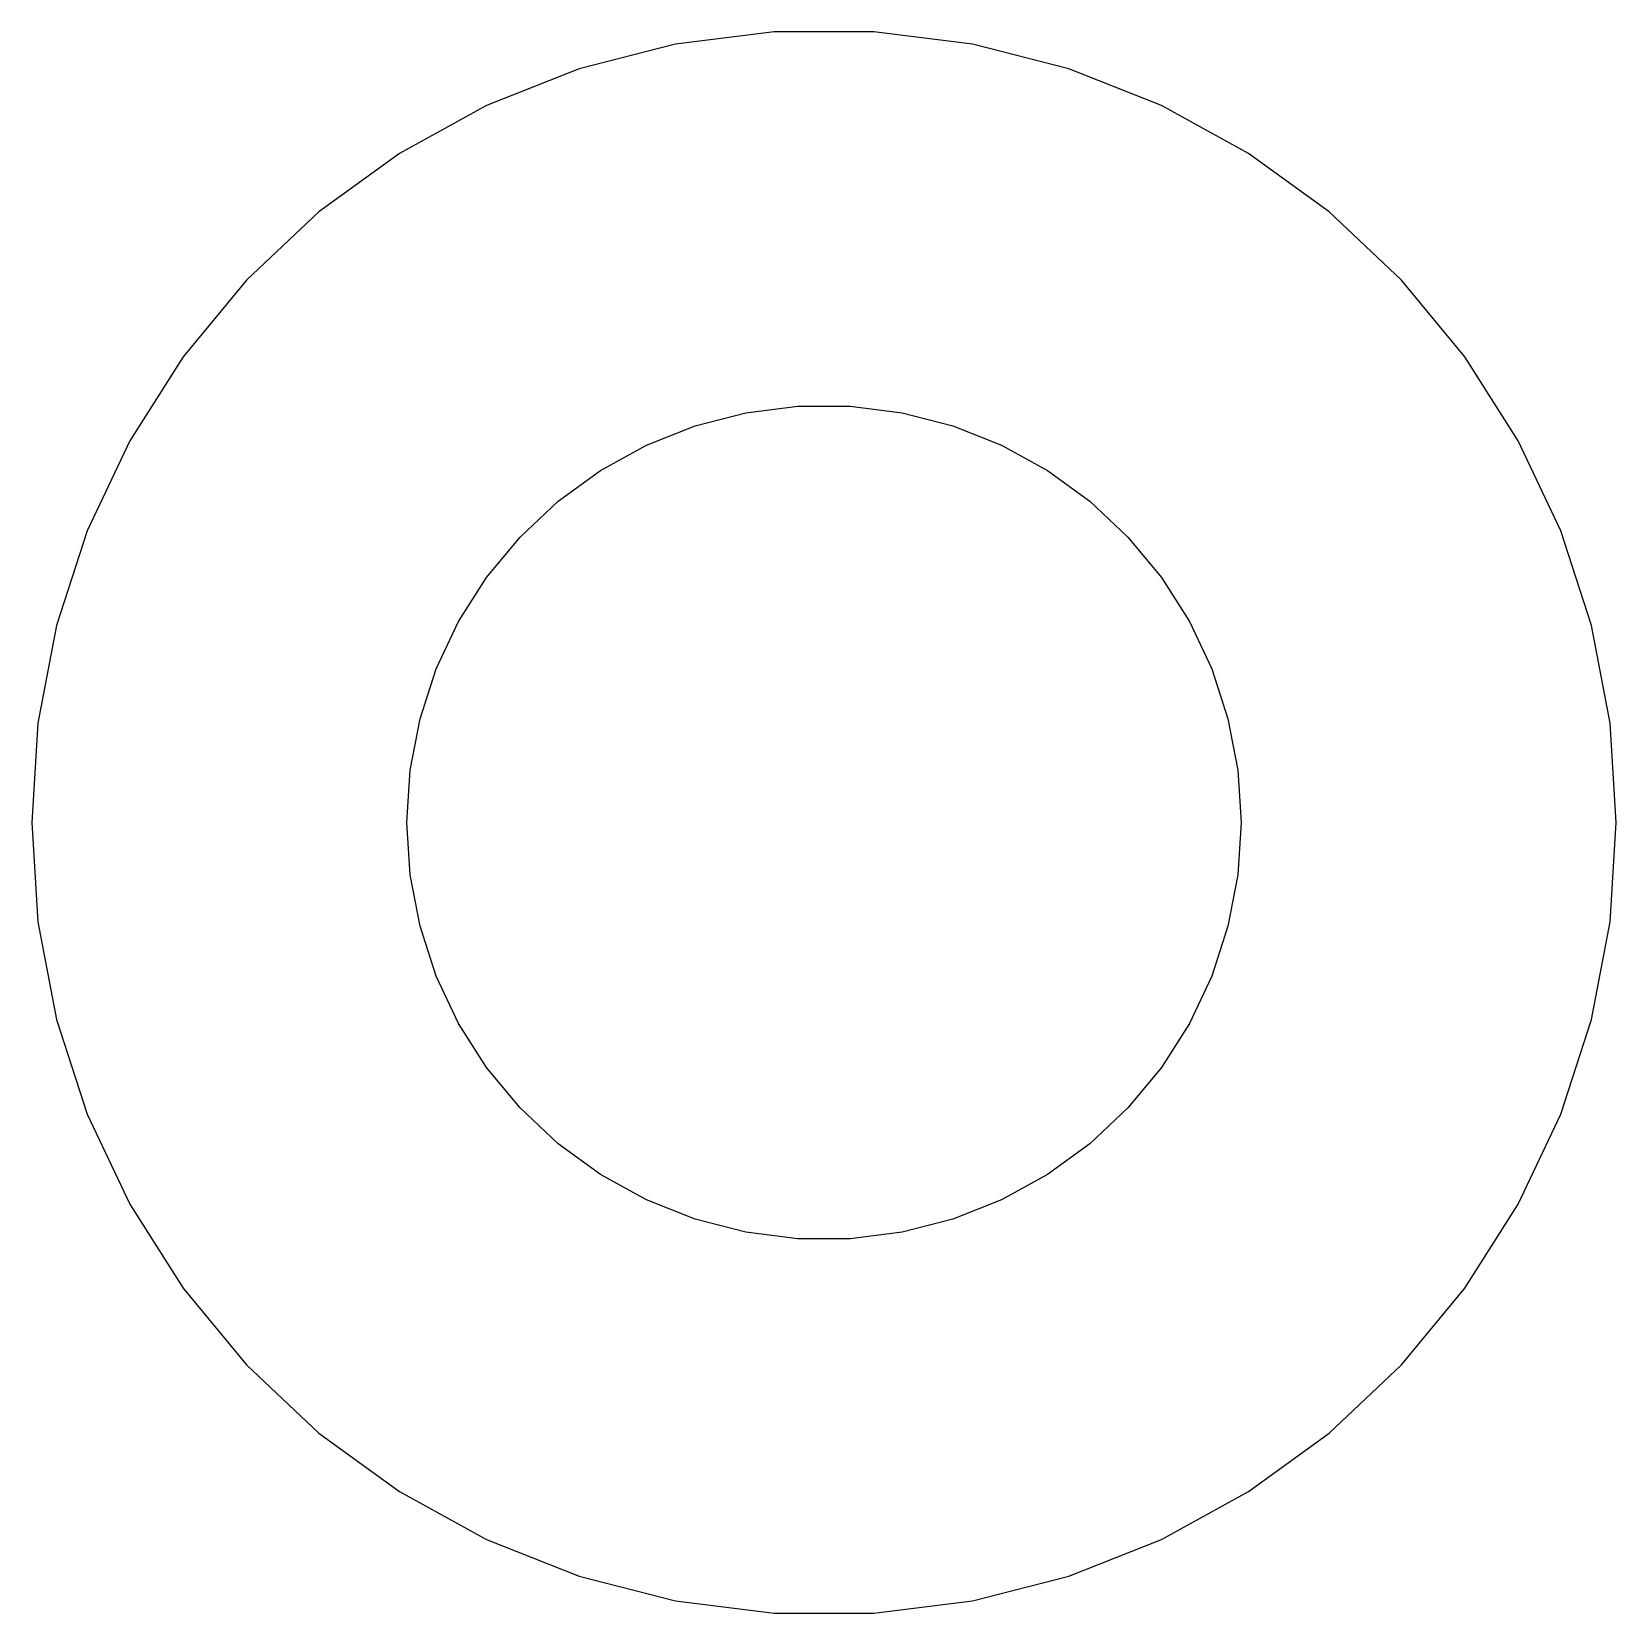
# Model space of a CAD drawing. Header units: metres. Extents: x -9.5 to 9.5, y -9.5 to 9.5.
import ezdxf

# ---------------------------------------------------------------- set-up
doc = ezdxf.new("R2010")
doc.units = ezdxf.units.M

msp = doc.modelspace()

# ---------------------------------------------------------------- linework, layer by layer
for p, q in [((-1.78012, 9.33173), (-2.93565, 9.03503)), ((-0.596497, 9.48125), (-1.78012, 9.33173)), ((0.596497, 9.48125), (-0.596497, 9.48125)), ((1.78012, 9.33173), (0.596497, 9.48125)), ((2.93565, 9.03503), (1.78012, 9.33173)), ((-2.93565, 9.03503), (-4.04489, 8.59586)), ((4.04489, 8.59586), (2.93565, 9.03503)), ((-4.04489, 8.59586), (-5.09035, 8.0211)), ((5.09035, 8.0211), (4.04489, 8.59586)), ((-5.09035, 8.0211), (-6.05553, 7.31987)), ((6.05553, 7.31987), (5.09035, 8.0211)), ((-6.05553, 7.31987), (-6.9252, 6.50319)), ((6.9252, 6.50319), (6.05553, 7.31987)), ((-6.9252, 6.50319), (-7.68565, 5.58395)), ((7.68565, 5.58395), (6.9252, 6.50319)), ((-7.68565, 5.58395), (-8.32491, 4.57664)), ((8.32491, 4.57664), (7.68565, 5.58395)), ((-0.936905, 4.91142), (-0.31395, 4.99013)), ((-0.31395, 4.99013), (0.31395, 4.99013)), ((0.31395, 4.99013), (0.936905, 4.91142)), ((-2.12889, 4.52412), (-1.54507, 4.75528)), ((-1.54507, 4.75528), (-0.936905, 4.91142)), ((0.936905, 4.91142), (1.54507, 4.75528)), ((1.54507, 4.75528), (2.12889, 4.52412)), ((-8.32491, 4.57664), (-8.83287, 3.49718)), ((8.83287, 3.49718), (8.32491, 4.57664)), ((-2.67912, 4.22163), (-2.12889, 4.52412)), ((2.12889, 4.52412), (2.67912, 4.22163)), ((-3.18712, 3.85255), (-2.67912, 4.22163)), ((2.67912, 4.22163), (3.18712, 3.85255)), ((-3.64484, 3.42273), (-3.18712, 3.85255)), ((3.18712, 3.85255), (3.64484, 3.42273)), ((-8.83287, 3.49718), (-9.20154, 2.36255)), ((-4.04507, 2.93892), (-3.64484, 3.42273)), ((3.64484, 3.42273), (4.04507, 2.93892)), ((9.20154, 2.36255), (8.83287, 3.49718)), ((-4.38153, 2.40877), (-4.04507, 2.93892)), ((4.04507, 2.93892), (4.38153, 2.40877)), ((-9.20154, 2.36255), (-9.42508, 1.19066)), ((-4.64888, 1.84062), (-4.38153, 2.40877)), ((4.38153, 2.40877), (4.64888, 1.84062)), ((9.42508, 1.19066), (9.20154, 2.36255)), ((-4.84291, 1.24344), (-4.64888, 1.84062)), ((4.64888, 1.84062), (4.84291, 1.24344)), ((-9.42508, 1.19066), (-9.5, 0)), ((-4.96057, 0.626663), (-4.84291, 1.24344)), ((4.84291, 1.24344), (4.96057, 0.626663)), ((9.5, 0), (9.42508, 1.19066)), ((-5, 0), (-4.96057, 0.626663)), ((4.96057, 0.626663), (5, 0)), ((-9.5, 0), (-9.42508, -1.19066)), ((-4.96057, -0.626663), (-5, 0)), ((5, 0), (4.96057, -0.626663)), ((9.42508, -1.19066), (9.5, 0)), ((-4.84291, -1.24344), (-4.96057, -0.626663)), ((4.96057, -0.626663), (4.84291, -1.24344)), ((-9.42508, -1.19066), (-9.20154, -2.36255)), ((-4.64888, -1.84062), (-4.84291, -1.24344)), ((4.84291, -1.24344), (4.64888, -1.84062)), ((9.20154, -2.36255), (9.42508, -1.19066)), ((-4.38153, -2.40877), (-4.64888, -1.84062)), ((4.64888, -1.84062), (4.38153, -2.40877)), ((-9.20154, -2.36255), (-8.83287, -3.49718)), ((-4.04507, -2.93892), (-4.38153, -2.40877)), ((4.38153, -2.40877), (4.04507, -2.93892)), ((8.83287, -3.49718), (9.20154, -2.36255)), ((-3.64484, -3.42273), (-4.04507, -2.93892)), ((4.04507, -2.93892), (3.64484, -3.42273)), ((-8.83287, -3.49718), (-8.32491, -4.57664)), ((-3.18712, -3.85255), (-3.64484, -3.42273)), ((3.64484, -3.42273), (3.18712, -3.85255)), ((8.32491, -4.57664), (8.83287, -3.49718)), ((-2.67912, -4.22163), (-3.18712, -3.85255)), ((3.18712, -3.85255), (2.67912, -4.22163)), ((-2.12889, -4.52412), (-2.67912, -4.22163)), ((2.67912, -4.22163), (2.12889, -4.52412)), ((-1.54507, -4.75528), (-2.12889, -4.52412)), ((2.12889, -4.52412), (1.54507, -4.75528)), ((-8.32491, -4.57664), (-7.68565, -5.58395)), ((7.68565, -5.58395), (8.32491, -4.57664)), ((-0.936905, -4.91142), (-1.54507, -4.75528)), ((-0.31395, -4.99013), (-0.936905, -4.91142)), ((0.936905, -4.91142), (0.31395, -4.99013)), ((1.54507, -4.75528), (0.936905, -4.91142)), ((0.31395, -4.99013), (-0.31395, -4.99013)), ((-7.68565, -5.58395), (-6.9252, -6.50319)), ((6.9252, -6.50319), (7.68565, -5.58395)), ((-6.9252, -6.50319), (-6.05553, -7.31987)), ((6.05553, -7.31987), (6.9252, -6.50319)), ((-6.05553, -7.31987), (-5.09035, -8.0211)), ((5.09035, -8.0211), (6.05553, -7.31987)), ((-5.09035, -8.0211), (-4.04489, -8.59586)), ((4.04489, -8.59586), (5.09035, -8.0211)), ((-4.04489, -8.59586), (-2.93565, -9.03503)), ((2.93565, -9.03503), (4.04489, -8.59586)), ((-2.93565, -9.03503), (-1.78012, -9.33173)), ((1.78012, -9.33173), (2.93565, -9.03503)), ((-1.78012, -9.33173), (-0.596497, -9.48125)), ((-0.596497, -9.48125), (0.596497, -9.48125)), ((0.596497, -9.48125), (1.78012, -9.33173))]:
    msp.add_line(p, q)

doc.saveas('drawing.dxf')
